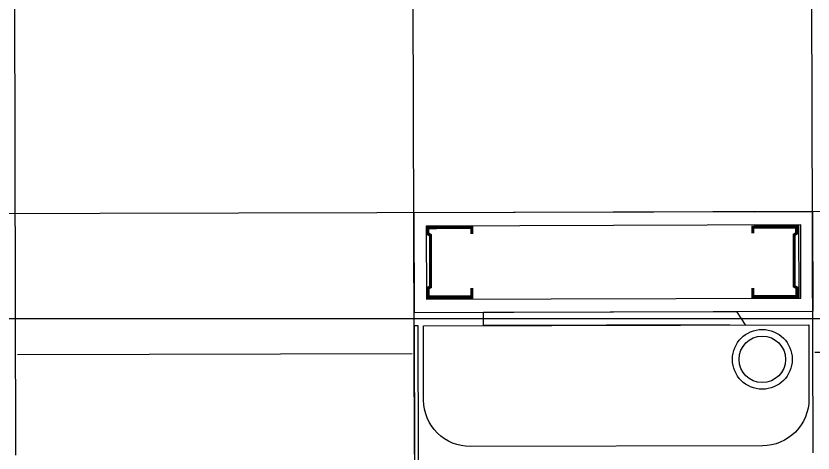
# Model space of a CAD drawing. Extents: x 100 to 738, y -85 to 470.
# Drawn here: x 643.1 to 644.3, y 461.965 to 462.622 of the extents above; entities that cross this region are included whole.
import ezdxf

# ---------------------------------------------------------------- set-up
doc = ezdxf.new("R2010")
doc.units = 0
doc.layers.get('0').update_dxf_attribs({"linetype": 'CONTINUOUS'})
for name, color, linetype in [('A102', 2, 'CONTINUOUS'), ('ARQ-PIS', 1, 'CONTINUOUS'), ('TAA', 2, 'CONTINUOUS')]:
    doc.layers.add(name, color=color, linetype=linetype)

# ---------------------------------------------------------------- blocks, each defined once
blk = doc.blocks.new('Lixeira_Carenagem_2.0')
blk.add_lwpolyline([(-0.58, 0), (-0.58, 0.112, -0.414214), (-0.51, 0.182), (-0.07, 0.182, -0.414214), (0, 0.112), (0, 0)], format="xyb", close=True)
for radius in [0.045, 0.035]:
    blk.add_circle((-0.51, 0.052), radius)
blk = doc.blocks.new('G$C31A0D7E1')
for p, q in [((0.38931, 0.26073), (0.38931, 0.72141)), ((0.77236, 0.26073), (0.77236, 0.72141)), ((0.39122, 0.35746), (0.77044, 0.35746))]:
    blk.add_line(p, q)
blk = doc.blocks.new('AUTO-ATENDE')
at = {"layer": 'TAA', "ltscale": 0.01}
for p, q in [((98.8583, 71.2866), (98.8564, 71.2199)), ((98.9682, 71.2833), (98.9664, 71.2169)), ((98.9882, 71.2827), (98.9858, 71.1953, 0))]:
    blk.add_line(p, q, dxfattribs=at)
at = {"layer": 'TAA'}
for p, q in [((98.9664, 71.2169), (98.8564, 71.2199)), ((98.9858, 71.1953, 0), (98.8359, 71.1994, 0)), ((98.9858, 71.1953, 0), (98.8359, 71.1994)), ((98.8559, 71.1989, 0), (98.9658, 71.1958, 0)), ((98.8559, 71.1989, 0), (98.9658, 71.1958, 0)), ((98.8559, 71.1989), (98.9658, 71.1958)), ((98.8559, 71.1989), (98.9658, 71.1958, 0))]:
    blk.add_line(p, q, dxfattribs=at)
at = {"layer": 'TAA', "ltscale": 0.01, "elevation": 0}
for points in [[(98.8324, 71.7997), (98.032, 71.8218), (98.0318, 71.8158), (98.8322, 71.7938)], [(98.9861, 71.1953), (98.8362, 71.1994), (98.8359, 71.1994), (98.9858, 71.1953)]]:
    blk.add_lwpolyline(points, close=True, dxfattribs=at)
at = {"layer": 'TAA', "ltscale": 0.01}
for points in [[(99.0023, 71.7951), (98.8524, 71.7992), (98.8359, 71.1994), (98.9858, 71.1953)], [(98.9818, 71.7771), (98.8719, 71.7801), (98.8563, 71.2164), (98.9663, 71.2133)]]:
    blk.add_lwpolyline(points, close=True, dxfattribs=at)
at = {"layer": 'TAA', "ltscale": 0.01, "const_width": 0.00453}
blk.add_lwpolyline([(98.9679, 71.7089), (98.9774, 71.7087), (98.9792, 71.7746), (98.9698, 71.7748), (98.9674, 71.7711), (98.89, 71.7733), (98.888, 71.7771), (98.8748, 71.7775), (98.8729, 71.7115), (98.8861, 71.7112)], dxfattribs=at)
at = {"layer": 'TAA', "ltscale": 0.01, "const_width": 0.00453, "elevation": 0}
for points in [[(98.9684, 71.7089), (98.9778, 71.7086), (98.9796, 71.7746), (98.9702, 71.7748), (98.9679, 71.7711), (98.8904, 71.7733), (98.8884, 71.7771), (98.8752, 71.7775), (98.8734, 71.7115), (98.8866, 71.7112)], [(98.9557, 71.2861), (98.9651, 71.2858), (98.9633, 71.2199), (98.9539, 71.2201), (98.9518, 71.224), (98.8743, 71.2261), (98.8721, 71.2224), (98.8589, 71.2228), (98.8607, 71.2887), (98.8739, 71.2883)]]:
    blk.add_lwpolyline(points, dxfattribs=at)
at = {"layer": 'TAA', "ltscale": 0.01}
blk.add_lwpolyline([(98.8193, 71.3254), (98.8295, 71.6952), (98.8495, 71.6946), (98.839, 71.3141), (98.8187, 71.3014)], dxfattribs=at)
at = {"layer": 'TAA', "ltscale": 0.01, "elevation": 0}
blk.add_lwpolyline([(98.8193, 71.3254), (98.8295, 71.6952), (98.8495, 71.6946), (98.839, 71.3141), (98.8187, 71.3014)], dxfattribs=at)
at = {"layer": 'TAA', "xscale": 1.56637233478988, "yscale": 1.56637233478988, "zscale": 1.56637233478988, "rotation": 268.420277777788}
for p in [(98.2645, 73.0257, 0), (98.2314, 71.8261)]:
    blk.add_blockref('G$C31A0D7E1', p, dxfattribs=at)
at = {"layer": 'TAA', "rotation": 88.42027777778802}
blk.add_blockref('Lixeira_Carenagem_2.0', (98.832, 71.7858), dxfattribs=at)
blk.add_blockref('Lixeira_Carenagem_2.0', (98.832, 71.7858), dxfattribs=at)
blk = doc.blocks.new('BASE ARQ')
at = {"layer": 'A102', "linetype": 'Continuous', "ltscale": 0.02, "rotation": 91.73371018686326}
blk.add_blockref('AUTO-ATENDE', (828.1884, 387.4555, 0), dxfattribs=at)

msp = doc.modelspace()

# ---------------------------------------------------------------- linework, layer by layer
at = {"layer": 'ARQ-PIS'}
msp.add_lwpolyline([(640.0993, 464.4167), (645.7282, 464.4167), (645.7282, 462.3311), (640.0993, 462.3173)], close=True, dxfattribs=at)
at = {"layer": 'ARQ-PIS', "elevation": 0}
msp.add_lwpolyline([(640.0997, 462.1673), (645.7282, 462.1673), (645.7282, 455.6869), (640.0997, 455.6869)], close=True, dxfattribs=at)

# ---------------------------------------------------------------- block references
msp.add_blockref('BASE ARQ', (-109.7317, -21.9142))

doc.saveas('drawing.dxf')
